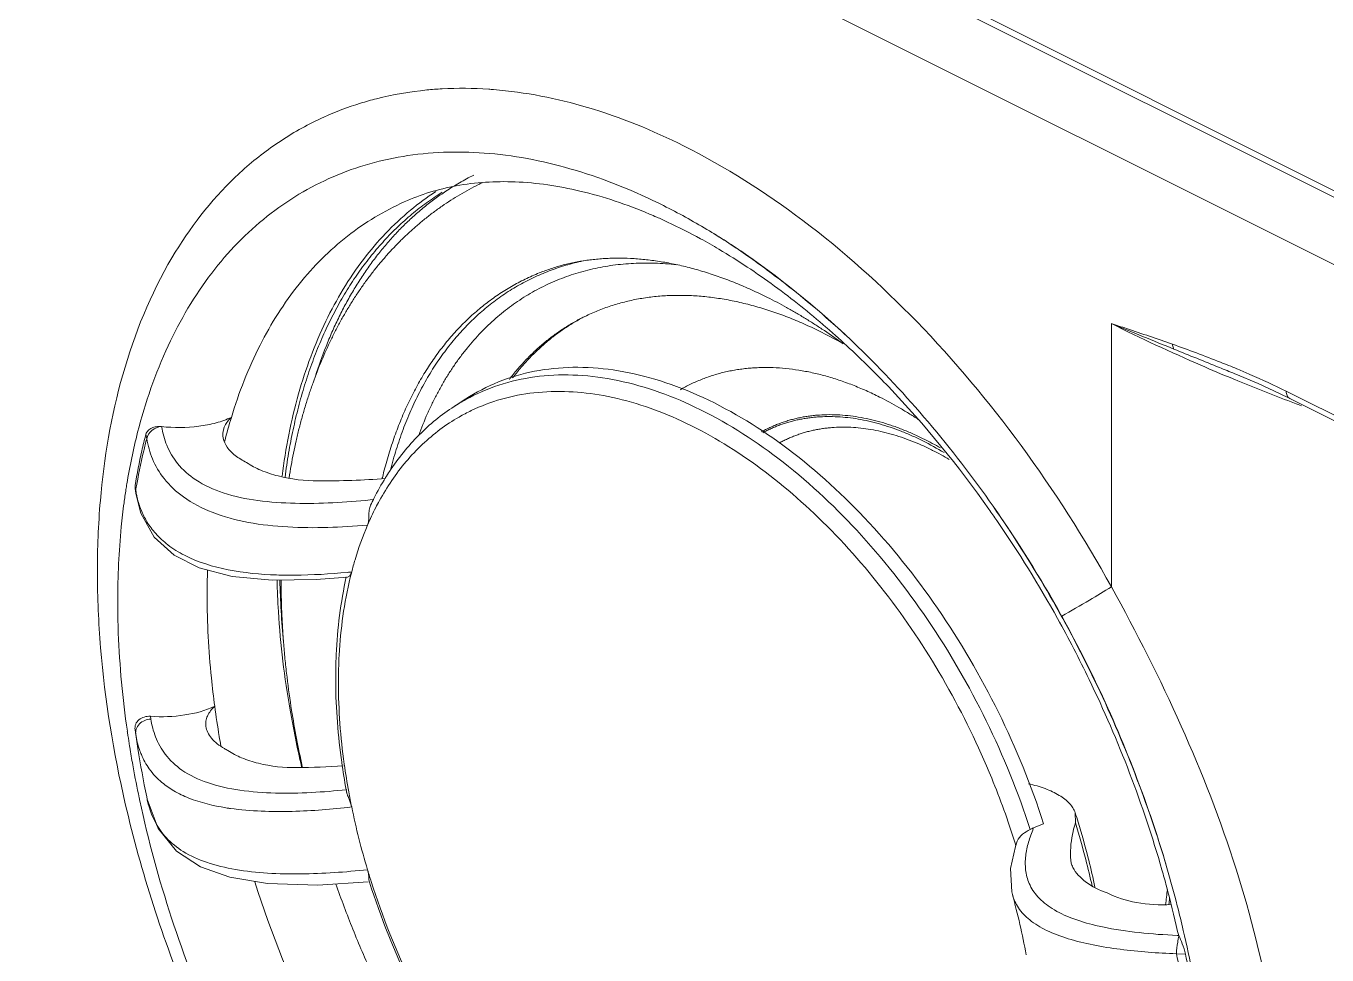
# Model space of a CAD drawing. Header units: millimetres. Extents: x 0 to 2524, y 0 to 1785.
# Drawn here: x 1911.9 to 1966.5, y 824 to 863 of the extents above; entities that cross this region are included whole.
import ezdxf

# ---------------------------------------------------------------- set-up
doc = ezdxf.new("R2010")
doc.units = ezdxf.units.MM
doc.header["$LTSCALE"] = 0.1
doc.layers.get('0').update_dxf_attribs({"lineweight": 13})

msp = doc.modelspace()

# ---------------------------------------------------------------- linework, layer by layer
for p, q in [((1805.72, 936.63), (2176.809, 751.085)), ((2079.228, 799.593), (1902.735, 887.839)), ((2076.4, 798.178), (1899.906, 886.425)), ((1933.521, 852.667), (1933.521, 852.666)), ((1957.455, 850.511), (1957.455, 839.467)), ((1962.765, 848.595), (1962.716, 848.616)), ((1962.589, 848.18), (1962.538, 848.201)), ((1962.631, 848.163), (1962.589, 848.18)), ((1962.683, 848.385), (1962.634, 848.405)), ((1962.685, 848.384), (1962.683, 848.385)), ((1964.506, 847.58), (1964.94, 847.368)), ((2011.511, 824.313), (1964.795, 847.671)), ((1930.353, 847.347), (1929.866, 847.032)), ((1964.94, 847.368), (2011.657, 824.01)), ((1916.966, 845.682), (1916.932, 845.872)), ((1916.113, 843.662), (1916.104, 843.608)), ((1916.478, 843.586), (1916.477, 843.713)), ((1916.477, 843.713), (1916.496, 843.587)), ((1916.104, 843.608), (1916.096, 843.555)), ((1916.478, 843.585), (1916.508, 843.391)), ((1916.496, 843.587), (1916.506, 843.525)), ((1916.515, 843.579), (1916.506, 843.525)), ((1916.508, 843.391), (1916.506, 843.525)), ((1916.509, 843.381), (1916.508, 843.391)), ((1926.344, 843.113), (1926.495, 843.126)), ((1917.121, 834.034), (1917.139, 833.92)), ((1916.573, 832.818), (1916.476, 833.462)), ((1916.506, 833.274), (1916.477, 833.462)), ((1916.506, 833.274), (1916.595, 832.684)), ((1916.573, 832.818), (1916.595, 832.684)), ((1916.595, 832.684), (1916.595, 832.679)), ((1923.467, 831.935), (1923.476, 831.894)), ((1923.504, 831.889), (1923.494, 831.933)), ((1916.966, 830.656), (1916.983, 830.563)), ((1916.983, 830.563), (1916.991, 830.526)), ((1916.667, 830.528), (1916.676, 830.49)), ((1954.611, 829.53), (1954.151, 829.341)), ((1955.938, 829.985), (1955.943, 829.562)), ((1954.179, 829.327), (1954.151, 829.341)), ((1953.504, 828.795), (1953.426, 828.572)), ((1955.733, 828.126), (1955.769, 827.88)), ((1926.315, 827.076), (1926.299, 827.126)), ((1926.386, 827.11), (1926.37, 827.16)), ((1953.301, 826.556), (1953.299, 826.564)), ((1960.221, 824.841), (1960.291, 824.838)), ((1960.291, 824.838), (1960.236, 825.014)), ((1953.881, 824.035), (1953.884, 824.023)), ((1960.567, 824.054), (1960.185, 824.072))]:
    msp.add_line(p, q)
for points in [[(1962.683, 848.385), (1963.614, 847.99), (1964.506, 847.58)], [(1916.507, 843.382), (1916.722, 842.551), (1917.285, 841.556), (1918.119, 840.79), (1919.167, 840.259), (1920.547, 839.9), (1922.229, 839.741)], [(1922.229, 839.741), (1924.076, 839.769), (1925.396, 839.875)], [(1916.984, 830.564), (1917.442, 829.327), (1918.221, 828.383), (1919.227, 827.723), (1920.456, 827.282), (1922.029, 827.017), (1924.148, 826.95), (1926.267, 827.085)], [(1953.426, 828.572), (1953.219, 827.655), (1953.274, 826.669), (1953.302, 826.556)]]:
    msp.add_lwpolyline(points)
for centre, radius, start, end in [((1930.163, 843.336), 17.046, 85.4074, 86.1047), ((1929.841, 847.129), 13.216, 107.1983, 114.3193), ((1929.773, 847.293), 13.039, 114.3421, 116.091), ((1935.811, 846.495), 11.01, 115.641, 116.5648), ((1935.405, 846.387), 11.54, 123.1351, 129.6788), ((1926.034, 830.277), 28.169, 59.1423, 63.3797), ((1929.805, 835.457), 21.318, 66.2976, 67.184), ((1923.571, 825.122), 33.42, 49.0524, 53.7779), ((1939.196, 843.331), 8.406, 117.0937, 117.6871), ((1921.931, 823.163), 35.974, 48.796, 49.1243), ((1921.244, 822.384), 37.013, 46.7905, 48.7913), ((2082.673, 1153.631), 327.965, 247.5545, 248.05011), ((1936.838, 833.213), 18.93, 60.4755, 63.406), ((1948.948, 815.492), 35.872, 66.4651, 67.3443), ((1997.412, 932.634), 91.352, 247.62085, 249.12459), ((1949.109, 815.918), 35.416, 63.7107, 66.4289), ((1934.275, 840.214), 8.119, 118.8483, 122.8923), ((1998.734, 936.083), 95.045, 249.1205, 249.49036), ((1941.155, 840.367), 21.551, 163.2551, 166.0219), ((1934.006, 839.735), 7.902, 115.6224, 119.8124), ((1940.691, 839.795), 24.88, 165.6801, 170.7643), ((1939.979, 839.9), 23.808, 165.4734, 167.2179), ((1943.884, 834.297), 12.631, 58.7733, 63.387), ((1944.039, 834.569), 12.407, 59.7952, 63.4203), ((1941.655, 839.535), 25.523, 167.2515, 170.5782), ((1944.624, 834.548), 11.905, 59.5728, 63.402), ((1936.229, 838.31), 10.875, 146.5229, 148.1527), ((1942.635, 839.441), 26.856, 170.6853, 170.9572), ((1924.24, 881.199), 37.289, 269.8838, 274.2318), ((1936.868, 837.925), 11.621, 148.205, 153.1388), ((1944.864, 839.713), 18.52, 166.4239, 166.5927), ((1943.342, 839.332), 27.572, 171.1896, 172.3739), ((1920.7, 844.166), 4.243, 188.6899, 190.542), ((1937.416, 837.644), 12.237, 153.1239, 154.6217), ((1937.204, 837.349), 11.937, 152.8934, 156.7815), ((1912.812, 814.796), 48.379, 34.5688, 35.2586), ((1909.85, 813.007), 52.045, 29.002, 34.9875), ((1911.536, 813.932), 49.92, 29.0045, 34.5545), ((1950.773, 839.12), 31.273, 178.0763, 180.0039), ((1922.775, 868.084), 28.132, 275.3217, 275.6968), ((1940.572, 836.197), 15.501, 166.1429, 166.345), ((1940.393, 836.242), 15.317, 165.4439, 166.1439), ((1957.039, 840.497), 34.492, 181.2438, 185.5813), ((1959.196, 839.726), 39.727, 187.6251, 189.4658), ((1963.896, 841.432), 41.53, 189.8956, 193.2198), ((1961.976, 840.461), 39.415, 189.0204, 192.4959), ((1957.814, 839.417), 42.093, 188.2053, 188.4596), ((1958.239, 839.481), 42.523, 188.4602, 189.0698), ((1958.627, 839.542), 42.915, 189.0692, 189.2546), ((1959.64, 839.8), 40.178, 189.466, 190.04), ((1959.183, 839.634), 43.479, 189.2563, 190.2345), ((1960.779, 839.685), 44.736, 189.0096, 191.6434), ((1921.702, 835.251), 2.964, 240.1544, 243.4389), ((1960.28, 839.833), 44.594, 190.2352, 191.9219), ((1922.858, 867.478), 35.597, 270.6743, 273.7928), ((1921.575, 818.794), 33.348, 17.3721, 22.2884), ((1961.186, 840.018), 45.519, 191.9148, 192.0337), ((1961.66, 839.857), 45.633, 191.6326, 191.8), ((1953.948, 836.19), 29.086, 190.3733, 190.5955), ((1953.913, 836.075), 28.942, 190.3768, 191.6508), ((1921.931, 840.535), 10.467, 260.9582, 261.6588), ((1921.988, 840.925), 10.861, 261.6567, 262.0092), ((1955.851, 836.504), 30.926, 191.7042, 196.7328), ((1923.903, 819.785), 33.62, 16.9625, 17.6607), ((1923.895, 819.604), 33.56, 14.5376, 17.261), ((1924.521, 819.971), 32.975, 14.2396, 16.9662), ((1922.831, 819.208), 32.026, 17.0581, 17.3364), ((1925.123, 819.92), 32.292, 12.5142, 14.5416), ((1925.306, 820.178), 32.162, 14.073, 14.2261), ((1925.75, 820.288), 31.705, 11.9797, 14.0758), ((1956.869, 836.801), 31.987, 196.717, 197.5432), ((1914.875, 814.834), 46.488, 15.0571, 15.9328), ((1913.57, 814.176), 48.149, 14.317, 16.2868), ((1947.431, 827.96), 12.431, 351.5481, 354.4954), ((1915.968, 815.126), 45.357, 12.5916, 15.0599), ((1921.453, 817.899), 33.004, 10.7148, 15.2208), ((1946.402, 827.551), 13.541, 354.0161, 355.1147), ((1914.751, 814.478), 46.93, 13.0258, 14.3169), ((1959.432, 836.33), 11.377, 256.5866, 258.0764), ((1917.736, 815.123), 43.876, 8.078, 13.0831), ((1918.506, 815.39), 42.574, 8.189, 11.7662), ((1918.048, 815.291), 43.413, 8.1422, 11.6453)]:
    msp.add_arc(centre, radius, start, end)
for points, knots in [([(1925.933, 859.754), (1926.157, 859.824), (1927.071, 860.08), (1928.011, 860.241), (1928.722, 860.31)], [0, 0, 0, 0, 0.247182, 1, 1, 1, 1]), ([(1928.722, 860.31), (1928.934, 860.331), (1929.799, 860.396), (1930.669, 860.387), (1931.321, 860.343)], [0, 0, 0, 0, 0.245934, 1, 1, 1, 1]), ([(1931.528, 860.327), (1932.858, 860.22), (1935.613, 859.672), (1938.205, 858.615), (1939.503, 857.967)], [0, 0, 0, 0, 0.479138, 1, 1, 1, 1]), ([(1918.025, 853.274), (1918.757, 854.511), (1920.076, 856.222), (1922.248, 858.006), (1923.429, 858.705), (1924.038, 859.003)], [0, 0, 0, 0, 0.512651, 0.758031, 1, 1, 1, 1]), ([(1939.503, 857.967), (1941.259, 857.087), (1944.739, 854.873), (1949.489, 850.606), (1953.833, 845.42), (1956.318, 841.519), (1957.455, 839.467)], [0, 0, 0, 0, 0.225517, 0.470518, 0.730659, 1, 1, 1, 1]), ([(1938.656, 855.461), (1937.466, 856.056), (1935.086, 857.028), (1931.442, 857.772), (1927.96, 857.705), (1924.745, 856.811), (1921.907, 855.105), (1919.542, 852.652), (1917.711, 849.543), (1916.902, 847.193), (1916.583, 845.949)], [0, 0, 0, 0, 0.141003, 0.270882, 0.391577, 0.506588, 0.620538, 0.738293, 0.86391, 1, 1, 1, 1]), ([(1922.939, 844.035), (1922.994, 844.383), (1923.087, 844.902), (1923.235, 845.586), (1923.355, 846.09), (1923.486, 846.586), (1923.628, 847.075), (1923.781, 847.556), (1923.997, 848.185), (1924.294, 848.95), (1924.628, 849.693), (1924.917, 850.268), (1925.143, 850.689), (1925.379, 851.1), (1925.626, 851.501), (1925.883, 851.891), (1926.15, 852.271), (1926.428, 852.641), (1926.715, 853), (1927.012, 853.347), (1927.32, 853.682), (1927.636, 854.006), (1927.963, 854.318), (1928.298, 854.617), (1928.643, 854.904), (1928.996, 855.178), (1929.358, 855.439), (1929.728, 855.686), (1930.107, 855.919), (1930.493, 856.139), (1930.755, 856.276), (1930.887, 856.342)], [0, 0, 0, 0, 0.069514, 0.103822, 0.137834, 0.171552, 0.204981, 0.238126, 0.270991, 0.335904, 0.399783, 0.431359, 0.462702, 0.493822, 0.524729, 0.555435, 0.585949, 0.616285, 0.646453, 0.676466, 0.706336, 0.736076, 0.765698, 0.795216, 0.824641, 0.853988, 0.88327, 0.912498, 0.941687, 0.97085, 1, 1, 1, 1]), ([(1927.777, 855.618), (1928.472, 855.928), (1930.007, 856.393), (1932.523, 856.542), (1935.275, 856.13), (1937.125, 855.505), (1938.071, 855.107)], [0, 0, 0, 0, 0.215891, 0.449333, 0.708967, 1, 1, 1, 1]), ([(1929.521, 856.063), (1929.615, 856.125), (1929.805, 856.247), (1930.095, 856.42), (1930.389, 856.585), (1930.589, 856.688), (1930.689, 856.738)], [0, 0, 0, 0, 0.250495, 0.500566, 0.750354, 1, 1, 1, 1]), ([(1929.363, 856.018), (1929.253, 855.949), (1929.034, 855.807), (1928.713, 855.583), (1928.399, 855.347), (1928.092, 855.099), (1927.792, 854.84), (1927.5, 854.569), (1927.214, 854.288), (1926.936, 853.995), (1926.666, 853.691), (1926.403, 853.377), (1926.148, 853.052), (1925.901, 852.716), (1925.662, 852.37), (1925.353, 851.893), (1924.987, 851.271), (1924.584, 850.489), (1924.216, 849.67), (1923.883, 848.815), (1923.586, 847.926), (1923.325, 847.004), (1923.101, 846.052), (1922.914, 845.07), (1922.816, 844.403), (1922.773, 844.066)], [0, 0, 0, 0, 0.027667, 0.055411, 0.083253, 0.111212, 0.139307, 0.167557, 0.19598, 0.224593, 0.253414, 0.282459, 0.311742, 0.341278, 0.371082, 0.401165, 0.462211, 0.52451, 0.588132, 0.653135, 0.719565, 0.787452, 0.856817, 0.927667, 1, 1, 1, 1]), ([(1924.044, 848.299), (1924.179, 848.721), (1924.4, 849.343), (1924.736, 850.148), (1925.005, 850.729), (1925.291, 851.291), (1925.594, 851.832), (1925.915, 852.354), (1926.252, 852.855), (1926.606, 853.335), (1926.977, 853.793), (1927.363, 854.229), (1927.764, 854.643), (1928.181, 855.034), (1928.612, 855.402), (1929.058, 855.746), (1929.365, 855.96), (1929.521, 856.063)], [0, 0, 0, 0, 0.137188, 0.204216, 0.270227, 0.335254, 0.399334, 0.462509, 0.524829, 0.586346, 0.64712, 0.707212, 0.766692, 0.825633, 0.88411, 0.942205, 1, 1, 1, 1]), ([(1920.518, 846.576), (1920.832, 847.618), (1921.599, 849.586), (1923.241, 852.187), (1925.301, 854.255), (1926.93, 855.24), (1927.777, 855.618)], [0, 0, 0, 0, 0.273293, 0.527379, 0.767181, 1, 1, 1, 1]), ([(1928.037, 855.269), (1927.304, 854.662), (1925.943, 853.221), (1924.365, 850.588), (1923.229, 847.503), (1922.795, 845.275), (1922.648, 844.11)], [0, 0, 0, 0, 0.225338, 0.464601, 0.722115, 1, 1, 1, 1]), ([(1938.374, 854.977), (1938.527, 854.91), (1939.148, 854.628), (1939.756, 854.319), (1940.208, 854.072)], [0, 0, 0, 0, 0.244492, 1, 1, 1, 1]), ([(1940.208, 854.072), (1940.469, 853.928), (1941.539, 853.318), (1942.566, 852.634), (1943.319, 852.083)], [0, 0, 0, 0, 0.241982, 1, 1, 1, 1]), ([(1946.816, 849.539), (1945.83, 850.493), (1944.283, 851.823), (1942.127, 853.413), (1941.033, 854.128), (1940.481, 854.458)], [0, 0, 0, 0, 0.512464, 0.759851, 1, 1, 1, 1]), ([(1940.482, 854.459), (1941.032, 854.13), (1943.285, 852.681), (1945.353, 850.955), (1946.817, 849.539)], [0, 0, 0, 0, 0.239408, 1, 1, 1, 1]), ([(1916.067, 830.365), (1915.569, 832.518), (1915.043, 835.75), (1914.854, 840.021), (1915.069, 845.606), (1916.222, 850.226), (1918.025, 853.274)], [0, 0, 0, 0, 0.282959, 0.417456, 0.546465, 1, 1, 1, 1]), ([(1935.278, 853.138), (1935.157, 853.112), (1934.915, 853.056), (1934.556, 852.958), (1934.203, 852.846), (1933.856, 852.722), (1933.515, 852.584), (1933.18, 852.433), (1932.851, 852.269), (1932.529, 852.093), (1932.213, 851.903), (1931.905, 851.701), (1931.604, 851.486), (1931.31, 851.259), (1931.023, 851.019), (1930.744, 850.768), (1930.473, 850.504), (1930.21, 850.228), (1929.955, 849.941), (1929.708, 849.642), (1929.47, 849.332), (1929.24, 849.011), (1929.019, 848.678), (1928.734, 848.218), (1928.4, 847.616), (1928.039, 846.856), (1927.716, 846.058), (1927.43, 845.223), (1927.268, 844.65), (1927.193, 844.358)], [0, 0, 0, 0, 0.029625, 0.059097, 0.088443, 0.117691, 0.146867, 0.176001, 0.205119, 0.23425, 0.263423, 0.292665, 0.322004, 0.351467, 0.381081, 0.410871, 0.440862, 0.471078, 0.501542, 0.532276, 0.5633, 0.594634, 0.626295, 0.658301, 0.723397, 0.79004, 0.858314, 0.928286, 1, 1, 1, 1]), ([(1928.382, 845.826), (1928.495, 846.132), (1928.677, 846.583), (1928.949, 847.167), (1929.164, 847.588), (1929.39, 847.996), (1929.629, 848.39), (1929.879, 848.769), (1930.141, 849.135), (1930.413, 849.485), (1930.697, 849.82), (1930.992, 850.14), (1931.297, 850.445), (1931.613, 850.733), (1931.939, 851.006), (1932.274, 851.262), (1932.62, 851.502), (1932.974, 851.725), (1933.338, 851.932), (1933.71, 852.121), (1934.091, 852.293), (1934.48, 852.448), (1934.877, 852.585), (1935.281, 852.705), (1935.692, 852.807), (1936.111, 852.892), (1936.536, 852.959), (1936.967, 853.008), (1937.404, 853.039), (1937.846, 853.052), (1938.294, 853.047), (1938.746, 853.025), (1939.049, 852.998), (1939.201, 852.982)], [0, 0, 0, 0, 0.069487, 0.103509, 0.137064, 0.170169, 0.202842, 0.235104, 0.266978, 0.298489, 0.329662, 0.360528, 0.391117, 0.421461, 0.451594, 0.481551, 0.511369, 0.541085, 0.570737, 0.600365, 0.630006, 0.6597, 0.689484, 0.719396, 0.749474, 0.779753, 0.810266, 0.841048, 0.872129, 0.903538, 0.935303, 0.967449, 1, 1, 1, 1]), ([(1933.521, 852.666), (1933.601, 852.698), (1933.763, 852.759), (1934.01, 852.842), (1934.26, 852.918), (1934.515, 852.987), (1934.773, 853.047), (1935.035, 853.101), (1935.301, 853.146), (1935.571, 853.184), (1935.845, 853.214), (1936.123, 853.236), (1936.405, 853.25), (1936.788, 853.258), (1937.276, 853.248), (1937.77, 853.21), (1938.171, 853.164), (1938.478, 853.12), (1938.787, 853.068), (1939.207, 852.986), (1939.738, 852.863), (1940.382, 852.681), (1941.035, 852.464), (1941.695, 852.213), (1942.361, 851.927), (1942.803, 851.717), (1943.025, 851.606)], [0, 0, 0, 0, 0.026313, 0.05274, 0.079308, 0.106046, 0.132982, 0.160141, 0.187549, 0.215229, 0.243204, 0.271495, 0.300123, 0.329105, 0.388193, 0.448886, 0.479868, 0.511287, 0.54315, 0.575467, 0.641479, 0.70937, 0.779164, 0.85087, 0.924487, 1, 1, 1, 1]), ([(1933.521, 852.666), (1933.419, 852.627), (1933.218, 852.544), (1932.922, 852.409), (1932.63, 852.264), (1932.343, 852.109), (1932.062, 851.943), (1931.786, 851.768), (1931.515, 851.583), (1931.251, 851.388), (1930.992, 851.183), (1930.738, 850.969), (1930.491, 850.745), (1930.25, 850.512), (1930.015, 850.269), (1929.787, 850.017), (1929.565, 849.756), (1929.349, 849.486), (1929.14, 849.208), (1928.938, 848.92), (1928.743, 848.624), (1928.49, 848.216), (1928.192, 847.684), (1927.921, 847.132), (1927.719, 846.675), (1927.574, 846.322), (1927.436, 845.963), (1927.261, 845.471), (1927.062, 844.838), (1926.925, 844.322), (1926.862, 844.06)], [0, 0, 0, 0, 0.028815, 0.057595, 0.086363, 0.115141, 0.14395, 0.172812, 0.201748, 0.23078, 0.259928, 0.289213, 0.318654, 0.34827, 0.378081, 0.408103, 0.438355, 0.468851, 0.499609, 0.530641, 0.561962, 0.593585, 0.657777, 0.723306, 0.756598, 0.790249, 0.824266, 0.858655, 0.928561, 1, 1, 1, 1]), ([(1945.312, 850.14), (1945.088, 850.252), (1944.641, 850.464), (1943.964, 850.749), (1943.29, 850.998), (1942.619, 851.21), (1941.953, 851.384), (1941.293, 851.521), (1940.641, 851.619), (1940.101, 851.67), (1939.675, 851.69), (1939.359, 851.696), (1939.046, 851.693), (1938.736, 851.68), (1938.429, 851.657), (1938.125, 851.624), (1937.824, 851.582), (1937.527, 851.531), (1937.234, 851.47), (1936.944, 851.399), (1936.657, 851.319), (1936.375, 851.229), (1936.097, 851.13), (1935.823, 851.022), (1935.554, 850.905), (1935.377, 850.82), (1935.29, 850.776)], [0, 0, 0, 0, 0.07202, 0.142514, 0.211495, 0.278987, 0.345026, 0.409663, 0.472963, 0.535003, 0.565583, 0.595884, 0.62592, 0.655706, 0.685258, 0.714591, 0.743723, 0.772672, 0.801456, 0.830094, 0.858607, 0.887013, 0.915335, 0.943592, 0.971807, 1, 1, 1, 1]), ([(1943.025, 851.606), (1943.158, 851.54), (1943.423, 851.403), (1943.82, 851.188), (1944.217, 850.961), (1944.615, 850.723), (1945.013, 850.474), (1945.546, 850.125), (1945.941, 849.849), (1946.202, 849.659)], [0, 0, 0, 0, 0.119262, 0.24021, 0.362822, 0.487077, 0.612951, 0.740418, 1, 1, 1, 1]), ([(1935.29, 850.776), (1935.215, 850.739), (1935.067, 850.662), (1934.849, 850.541), (1934.634, 850.412), (1934.422, 850.278), (1934.214, 850.136), (1934.01, 849.989), (1933.81, 849.834), (1933.613, 849.674), (1933.42, 849.507), (1933.232, 849.334), (1933.047, 849.155), (1932.805, 848.908), (1932.513, 848.582), (1932.293, 848.309), (1932.186, 848.169)], [0, 0, 0, 0, 0.061119, 0.122271, 0.18349, 0.244811, 0.306265, 0.367887, 0.429707, 0.491758, 0.55407, 0.616675, 0.679601, 0.742877, 0.870579, 1, 1, 1, 1]), ([(1932.325, 848.232), (1932.428, 848.367), (1932.639, 848.63), (1932.974, 849.006), (1933.324, 849.36), (1933.689, 849.691), (1934.005, 849.948), (1934.265, 850.141), (1934.464, 850.28), (1934.665, 850.413), (1934.87, 850.54), (1935.078, 850.661), (1935.219, 850.738), (1935.29, 850.775)], [0, 0, 0, 0, 0.129366, 0.257067, 0.383294, 0.508255, 0.632168, 0.693809, 0.755276, 0.816598, 0.877805, 0.938929, 1, 1, 1, 1]), ([(1962.538, 848.201), (1962.096, 848.384), (1960.382, 849.109), (1958.692, 849.892), (1957.455, 850.511)], [0, 0, 0, 0, 0.256833, 1, 1, 1, 1]), ([(1957.455, 850.511), (1957.668, 850.441), (1958.525, 850.16), (1959.38, 849.87), (1960.018, 849.644)], [0, 0, 0, 0, 0.249001, 1, 1, 1, 1]), ([(1946.586, 849.361), (1947.102, 848.876), (1949.179, 846.815), (1951.036, 844.535), (1952.316, 842.724)], [0, 0, 0, 0, 0.241798, 1, 1, 1, 1]), ([(1946.817, 849.539), (1947.851, 848.539), (1949.849, 846.392), (1951.636, 844.069), (1952.49, 842.85)], [0, 0, 0, 0, 0.491647, 1, 1, 1, 1]), ([(1962.716, 848.616), (1962.491, 848.709), (1961.599, 849.07), (1960.697, 849.406), (1960.018, 849.644)], [0, 0, 0, 0, 0.252525, 1, 1, 1, 1]), ([(1960.081, 849.439), (1960.072, 849.454), (1960.04, 849.518), (1960.023, 849.589), (1960.018, 849.644)], [0, 0, 0, 0, 0.232937, 1, 1, 1, 1]), ([(1962.634, 848.406), (1962.419, 848.494), (1961.569, 848.84), (1960.717, 849.182), (1960.081, 849.439)], [0, 0, 0, 0, 0.252531, 1, 1, 1, 1]), ([(1930.353, 847.347), (1930.789, 847.628), (1931.721, 848.112), (1933.248, 848.56), (1934.878, 848.724), (1936.586, 848.603), (1938.347, 848.204), (1940.803, 847.282), (1943.863, 845.435), (1947.25, 842.383), (1950.288, 838.591), (1952.819, 834.264), (1954.095, 831.132), (1954.611, 829.53)], [0, 0, 0, 0, 0.045955, 0.092358, 0.140203, 0.190326, 0.243341, 0.29962, 0.422184, 0.557251, 0.701658, 0.850923, 1, 1, 1, 1]), ([(1947.729, 847.428), (1947.54, 847.522), (1947.164, 847.7), (1946.685, 847.9), (1946.304, 848.043), (1945.928, 848.173), (1945.46, 848.316), (1944.899, 848.455), (1944.345, 848.56), (1943.797, 848.631), (1943.345, 848.662), (1942.988, 848.67), (1942.724, 848.667), (1942.463, 848.655), (1942.204, 848.635), (1941.948, 848.606), (1941.695, 848.569), (1941.446, 848.524), (1941.199, 848.469), (1940.956, 848.407), (1940.716, 848.336), (1940.48, 848.256), (1940.247, 848.168), (1940.019, 848.072), (1939.794, 847.968), (1939.573, 847.855), (1939.429, 847.775), (1939.357, 847.733)], [0, 0, 0, 0, 0.072358, 0.143093, 0.177859, 0.212228, 0.279781, 0.345802, 0.410352, 0.473508, 0.535363, 0.565842, 0.596038, 0.625969, 0.655652, 0.685106, 0.71435, 0.743403, 0.772288, 0.801025, 0.829638, 0.858149, 0.886581, 0.914958, 0.943304, 0.971643, 1, 1, 1, 1]), ([(1954.047, 829.285), (1953.544, 830.844), (1952.305, 833.895), (1949.857, 838.124), (1946.921, 841.85), (1943.641, 844.886), (1940.177, 847.077), (1937.179, 848.129), (1934.877, 848.396), (1933.265, 848.322), (1931.743, 847.978), (1930.801, 847.57), (1930.358, 847.326)], [0, 0, 0, 0, 0.148181, 0.296645, 0.440598, 0.57574, 0.698946, 0.808995, 0.859593, 0.907776, 0.954277, 1, 1, 1, 1]), ([(1930.589, 846.86), (1930.997, 847.055), (1931.857, 847.38), (1933.717, 847.74), (1936.267, 847.605), (1939.379, 846.574), (1942.487, 844.747), (1945.47, 842.205), (1948.209, 839.057), (1950.589, 835.438), (1951.874, 832.802), (1952.431, 831.442)], [0, 0, 0, 0, 0.046186, 0.09328, 0.192751, 0.302869, 0.425119, 0.558762, 0.701466, 0.849855, 1, 1, 1, 1]), ([(1964.941, 847.369), (1964.917, 847.38), (1964.872, 847.414), (1964.811, 847.515), (1964.795, 847.608), (1964.795, 847.671)], [0, 0, 0, 0, 0.222948, 0.463822, 1, 1, 1, 1]), ([(1927.158, 844.309), (1927.519, 844.855), (1928.33, 845.866), (1929.335, 846.688), (1929.866, 847.032)], [0, 0, 0, 0, 0.508606, 1, 1, 1, 1]), ([(1949.347, 846.491), (1949.214, 846.579), (1948.947, 846.749), (1948.412, 847.069), (1948.004, 847.29), (1947.729, 847.428)], [0, 0, 0, 0, 0.255632, 0.50755, 1, 1, 1, 1]), ([(1917.589, 846.189), (1918.106, 846.133), (1918.884, 846.137), (1919.863, 846.324), (1920.313, 846.481), (1920.518, 846.576)], [0, 0, 0, 0, 0.523079, 0.772806, 1, 1, 1, 1]), ([(1920.198, 846.096), (1920.211, 846.138), (1920.283, 846.319), (1920.409, 846.475), (1920.518, 846.576)], [0, 0, 0, 0, 0.230789, 1, 1, 1, 1]), ([(1927.248, 843.921), (1927.623, 844.472), (1928.467, 845.483), (1929.523, 846.273), (1930.078, 846.591)], [0, 0, 0, 0, 0.510389, 1, 1, 1, 1]), ([(1942.764, 845.967), (1942.823, 846), (1942.941, 846.063), (1943.122, 846.152), (1943.306, 846.234), (1943.494, 846.309), (1943.684, 846.377), (1943.877, 846.439), (1944.074, 846.494), (1944.272, 846.543), (1944.474, 846.584), (1944.678, 846.619), (1944.884, 846.647), (1945.164, 846.675), (1945.519, 846.693), (1945.952, 846.687), (1946.392, 846.654), (1946.838, 846.593), (1947.289, 846.505), (1947.745, 846.39), (1948.205, 846.249), (1948.667, 846.081), (1949.131, 845.886), (1949.438, 845.741), (1949.591, 845.665)], [0, 0, 0, 0, 0.028305, 0.056604, 0.08492, 0.113278, 0.1417, 0.170209, 0.198827, 0.227577, 0.256479, 0.285555, 0.314824, 0.344306, 0.403974, 0.464704, 0.526617, 0.589819, 0.654399, 0.720431, 0.787972, 0.857065, 0.927736, 1, 1, 1, 1]), ([(1949.542, 845.589), (1949.391, 845.665), (1949.09, 845.807), (1948.634, 845.999), (1948.18, 846.165), (1947.728, 846.305), (1947.28, 846.42), (1946.836, 846.508), (1946.397, 846.57), (1945.965, 846.605), (1945.539, 846.614), (1945.189, 846.6), (1944.913, 846.574), (1944.71, 846.549), (1944.509, 846.517), (1944.31, 846.478), (1944.114, 846.433), (1943.92, 846.381), (1943.729, 846.323), (1943.541, 846.258), (1943.356, 846.187), (1943.173, 846.109), (1942.994, 846.025), (1942.877, 845.964), (1942.819, 845.933)], [0, 0, 0, 0, 0.07218, 0.142792, 0.211848, 0.279374, 0.345411, 0.410014, 0.473253, 0.535212, 0.595994, 0.655715, 0.685221, 0.714513, 0.743608, 0.772527, 0.801287, 0.829911, 0.85842, 0.886835, 0.915178, 0.943471, 0.971738, 1, 1, 1, 1]), ([(1917.589, 846.189), (1917.515, 846.197), (1917.372, 846.193), (1917.175, 846.137), (1917.014, 846.035), (1916.948, 845.928), (1916.932, 845.872)], [0, 0, 0, 0, 0.284292, 0.54189, 0.776142, 1, 1, 1, 1]), ([(1916.966, 845.682), (1916.994, 845.815), (1917.163, 846.071), (1917.444, 846.178), (1917.589, 846.189)], [0, 0, 0, 0, 0.484925, 1, 1, 1, 1]), ([(1917.589, 846.189), (1917.636, 845.922), (1917.783, 845.37), (1918.252, 844.574), (1919.062, 843.857), (1920.231, 843.34), (1921.652, 843.05), (1923.197, 842.948), (1924.774, 842.977), (1925.823, 843.065), (1926.344, 843.113)], [0, 0, 0, 0, 0.079805, 0.166195, 0.267339, 0.39201, 0.537213, 0.691094, 0.846166, 1, 1, 1, 1]), ([(1921.158, 844.681), (1920.988, 844.766), (1920.686, 844.948), (1920.334, 845.295), (1920.145, 845.693), (1920.16, 845.972), (1920.198, 846.096)], [0, 0, 0, 0, 0.307446, 0.568447, 0.790966, 1, 1, 1, 1]), ([(1943.517, 845.503), (1943.572, 845.533), (1943.684, 845.592), (1943.855, 845.674), (1944.029, 845.749), (1944.207, 845.819), (1944.386, 845.882), (1944.569, 845.939), (1944.754, 845.99), (1944.942, 846.034), (1945.132, 846.072), (1945.325, 846.104), (1945.52, 846.129), (1945.783, 846.154), (1946.118, 846.17), (1946.526, 846.162), (1946.941, 846.13), (1947.361, 846.071), (1947.787, 845.987), (1948.216, 845.878), (1948.649, 845.744), (1949.084, 845.585), (1949.521, 845.402), (1949.81, 845.265), (1949.954, 845.193)], [0, 0, 0, 0, 0.028281, 0.056561, 0.084865, 0.113214, 0.141632, 0.170141, 0.198762, 0.227517, 0.256428, 0.285515, 0.314796, 0.344292, 0.403989, 0.464748, 0.526687, 0.589909, 0.654502, 0.720537, 0.788071, 0.857143, 0.927782, 1, 1, 1, 1]), ([(1916.966, 845.682), (1916.921, 845.511), (1916.748, 844.815), (1916.605, 844.112), (1916.515, 843.579)], [0, 0, 0, 0, 0.245971, 1, 1, 1, 1]), ([(1926.234, 842.055), (1925.122, 841.96), (1923.444, 841.891), (1921.255, 842.124), (1919.762, 842.517), (1918.543, 843.142), (1917.687, 843.935), (1917.181, 844.798), (1917.016, 845.393), (1916.966, 845.682)], [0, 0, 0, 0, 0.306776, 0.459372, 0.603453, 0.728678, 0.831804, 0.919614, 1, 1, 1, 1]), ([(1921.158, 844.681), (1921.345, 844.554), (1921.776, 844.332), (1922.772, 844.007), (1923.599, 843.911), (1924.164, 843.91)], [0, 0, 0, 0, 0.215726, 0.459539, 1, 1, 1, 1]), ([(1926.579, 842.788), (1926.629, 842.887), (1926.835, 843.275), (1927.064, 843.65), (1927.248, 843.921)], [0, 0, 0, 0, 0.254032, 1, 1, 1, 1]), ([(1916.528, 843.389), (1916.539, 843.331), (1916.589, 843.093), (1916.662, 842.86), (1916.73, 842.69)], [0, 0, 0, 0, 0.244681, 1, 1, 1, 1]), ([(1916.014, 842.991), (1915.97, 842.658), (1915.811, 841.285), (1915.748, 839.903), (1915.748, 838.858)], [0, 0, 0, 0, 0.243809, 1, 1, 1, 1]), ([(1916.73, 842.69), (1916.799, 842.518), (1916.972, 842.168), (1917.348, 841.666), (1917.874, 841.183), (1918.86, 840.579), (1920.412, 840.109), (1921.736, 839.988), (1922.418, 839.965)], [0, 0, 0, 0, 0.083237, 0.175126, 0.280377, 0.403059, 0.692785, 1, 1, 1, 1]), ([(1926.36, 842.889), (1926.33, 842.825), (1926.295, 842.679), (1926.287, 842.458), (1926.284, 842.247), (1926.258, 842.112), (1926.234, 842.055)], [0, 0, 0, 0, 0.250308, 0.522529, 0.781828, 1, 1, 1, 1]), ([(1959.787, 827.679), (1959.395, 829.021), (1958.478, 831.682), (1956.804, 835.569), (1954.809, 839.311), (1953.296, 841.698), (1952.489, 842.85)], [0, 0, 0, 0, 0.248032, 0.499019, 0.75052, 1, 1, 1, 1]), ([(1925.568, 840.091), (1925.612, 840.263), (1925.798, 840.929), (1926.031, 841.583), (1926.234, 842.055)], [0, 0, 0, 0, 0.25653, 1, 1, 1, 1]), ([(1922.418, 839.965), (1922.671, 839.957), (1923.661, 839.946), (1924.65, 840.005), (1925.384, 840.074)], [0, 0, 0, 0, 0.255019, 1, 1, 1, 1]), ([(1924.897, 835.468), (1924.895, 835.853), (1924.922, 837.335), (1925.104, 838.816), (1925.343, 839.886)], [0, 0, 0, 0, 0.260061, 1, 1, 1, 1]), ([(1925.012, 835.439), (1925.012, 835.827), (1925.051, 837.31), (1925.25, 838.792), (1925.509, 839.857)], [0, 0, 0, 0, 0.261415, 1, 1, 1, 1]), ([(1925.568, 840.091), (1925.553, 840.036), (1925.514, 839.948), (1925.433, 839.879), (1925.396, 839.875)], [0, 0, 0, 0, 0.605172, 1, 1, 1, 1]), ([(1922.435, 839.765), (1922.445, 839.319), (1922.524, 837.487), (1922.746, 835.662), (1922.984, 834.295)], [0, 0, 0, 0, 0.243434, 1, 1, 1, 1]), ([(1923.048, 834.282), (1922.975, 834.744), (1922.878, 835.438), (1922.776, 836.362), (1922.714, 837.048), (1922.666, 837.731), (1922.62, 838.63), (1922.607, 839.302), (1922.608, 839.749)], [0, 0, 0, 0, 0.255899, 0.382452, 0.508027, 0.632596, 0.756133, 1, 1, 1, 1]), ([(1955.369, 838.241), (1955.762, 838.458), (1956.463, 838.857), (1957.154, 839.273), (1957.455, 839.467)], [0, 0, 0, 0, 0.556354, 1, 1, 1, 1]), ([(1957.455, 839.467), (1958.511, 837.56), (1960.468, 833.7), (1962.791, 827.743), (1964.295, 821.763), (1964.667, 817.751), (1964.667, 815.802)], [0, 0, 0, 0, 0.261799, 0.518924, 0.766035, 1, 1, 1, 1]), ([(1915.748, 838.858), (1915.748, 838.414), (1915.783, 836.593), (1915.955, 834.774), (1916.152, 833.41)], [0, 0, 0, 0, 0.243465, 1, 1, 1, 1]), ([(1919.82, 834.455), (1919.767, 834.85), (1919.585, 836.398), (1919.5, 837.958), (1919.5, 839.118)], [0, 0, 0, 0, 0.25586, 1, 1, 1, 1]), ([(1959.788, 827.68), (1959.523, 828.587), (1958.346, 832.222), (1956.762, 835.725), (1955.369, 838.241)], [0, 0, 0, 0, 0.247287, 1, 1, 1, 1]), ([(1955.195, 838.137), (1955.662, 837.297), (1957.416, 833.914), (1958.795, 830.335), (1959.577, 827.595)], [0, 0, 0, 0, 0.252233, 1, 1, 1, 1]), ([(1925.338, 830.953), (1925.268, 831.336), (1925.026, 832.829), (1924.905, 834.344), (1924.897, 835.468)], [0, 0, 0, 0, 0.256945, 1, 1, 1, 1]), ([(1925.445, 830.862), (1925.374, 831.251), (1925.129, 832.765), (1925.012, 834.301), (1925.012, 835.439)], [0, 0, 0, 0, 0.257724, 1, 1, 1, 1]), ([(1917.121, 834.034), (1917.602, 834), (1918.525, 834.033), (1919.426, 834.271), (1919.82, 834.455)], [0, 0, 0, 0, 0.525557, 1, 1, 1, 1]), ([(1919.452, 833.611), (1919.442, 833.683), (1919.442, 833.833), (1919.533, 834.142), (1919.695, 834.34), (1919.82, 834.455)], [0, 0, 0, 0, 0.229196, 0.465345, 1, 1, 1, 1]), ([(1916.477, 833.462), (1916.467, 833.542), (1916.482, 833.708), (1916.633, 833.909), (1916.861, 834.021), (1917.034, 834.039), (1917.121, 834.034)], [0, 0, 0, 0, 0.245103, 0.482116, 0.731907, 1, 1, 1, 1]), ([(1916.506, 833.274), (1916.495, 833.347), (1916.511, 833.513), (1916.651, 833.732), (1916.877, 833.879), (1917.053, 833.917), (1917.139, 833.92)], [0, 0, 0, 0, 0.220973, 0.475575, 0.746142, 1, 1, 1, 1]), ([(1917.139, 833.92), (1917.178, 833.665), (1917.312, 833.142), (1917.734, 832.382), (1918.477, 831.691), (1919.566, 831.183), (1920.904, 830.897), (1922.369, 830.794), (1923.868, 830.823), (1924.866, 830.903), (1925.362, 830.954)], [0, 0, 0, 0, 0.080087, 0.166259, 0.266482, 0.389859, 0.534618, 0.689115, 0.845198, 1, 1, 1, 1]), ([(1920.227, 832.68), (1920.121, 832.741), (1919.928, 832.87), (1919.688, 833.097), (1919.522, 833.344), (1919.465, 833.523), (1919.452, 833.611)], [0, 0, 0, 0, 0.293696, 0.555724, 0.788248, 1, 1, 1, 1]), ([(1916.742, 832.426), (1916.712, 832.495), (1916.607, 832.77), (1916.539, 833.058), (1916.506, 833.274)], [0, 0, 0, 0, 0.256731, 1, 1, 1, 1]), ([(1917.606, 831.26), (1917.407, 831.427), (1917.068, 831.786), (1916.83, 832.216), (1916.742, 832.426)], [0, 0, 0, 0, 0.532806, 1, 1, 1, 1]), ([(1920.377, 832.6), (1920.556, 832.478), (1920.971, 832.264), (1921.933, 831.958), (1922.732, 831.877), (1923.277, 831.883)], [0, 0, 0, 0, 0.214914, 0.459119, 1, 1, 1, 1]), ([(1920.286, 830.198), (1919.757, 830.283), (1919.003, 830.464), (1918.121, 830.879), (1917.762, 831.13), (1917.606, 831.26)], [0, 0, 0, 0, 0.551075, 0.790654, 1, 1, 1, 1]), ([(1953.978, 831.202), (1954.217, 831.151), (1954.663, 831.027), (1955.252, 830.753), (1955.698, 830.419), (1955.892, 830.129), (1955.938, 829.985)], [0, 0, 0, 0, 0.306588, 0.578717, 0.809512, 1, 1, 1, 1]), ([(1925.359, 830.842), (1925.367, 830.796), (1925.401, 830.698), (1925.484, 830.5), (1925.545, 830.342), (1925.568, 830.231)], [0, 0, 0, 0, 0.219685, 0.473339, 1, 1, 1, 1]), ([(1934.078, 801.145), (1931.906, 802.833), (1927.786, 806.809), (1922.643, 813.857), (1918.582, 821.802), (1916.73, 827.492), (1916.067, 830.365)], [0, 0, 0, 0, 0.236336, 0.488508, 0.746646, 1, 1, 1, 1]), ([(1916.676, 830.49), (1917.386, 827.171), (1919.016, 822.26), (1922.09, 816.136), (1924.833, 811.792), (1927.927, 807.844), (1931.294, 804.39), (1934.85, 801.519), (1937.383, 799.984), (1938.656, 799.348)], [0, 0, 0, 0, 0.259431, 0.391897, 0.523268, 0.651478, 0.774637, 0.891187, 1, 1, 1, 1]), ([(1916.991, 830.526), (1917.008, 830.445), (1917.086, 830.119), (1917.211, 829.803), (1917.331, 829.58)], [0, 0, 0, 0, 0.245014, 1, 1, 1, 1]), ([(1925.568, 830.231), (1925.157, 830.185), (1924.326, 830.102), (1922.629, 830.013), (1921.335, 830.049), (1920.479, 830.17)], [0, 0, 0, 0, 0.243002, 0.491222, 1, 1, 1, 1]), ([(1917.331, 829.58), (1917.457, 829.348), (1917.792, 828.882), (1918.525, 828.298), (1919.521, 827.857), (1920.723, 827.576), (1922.054, 827.437), (1923.907, 827.401), (1925.306, 827.5), (1926.234, 827.6)], [0, 0, 0, 0, 0.082552, 0.177251, 0.28986, 0.420326, 0.562033, 0.70801, 1, 1, 1, 1]), ([(1955.943, 829.562), (1955.907, 829.445), (1955.784, 828.976), (1955.73, 828.488), (1955.733, 828.126)], [0, 0, 0, 0, 0.253984, 1, 1, 1, 1]), ([(1954.047, 829.285), (1953.939, 829.222), (1953.72, 829.108), (1953.546, 828.91), (1953.504, 828.795)], [0, 0, 0, 0, 0.506809, 1, 1, 1, 1]), ([(1954.179, 829.327), (1954.108, 829.138), (1953.969, 828.764), (1953.84, 828.184), (1953.832, 827.59), (1953.986, 826.989), (1954.364, 826.411), (1954.992, 825.917), (1955.825, 825.526), (1956.456, 825.344), (1956.793, 825.264)], [0, 0, 0, 0, 0.104798, 0.206923, 0.307464, 0.410575, 0.524595, 0.659754, 0.820011, 1, 1, 1, 1]), ([(1926.278, 827.383), (1926.276, 827.401), (1926.266, 827.474), (1926.25, 827.546), (1926.234, 827.6)], [0, 0, 0, 0, 0.235816, 1, 1, 1, 1]), ([(1926.299, 827.126), (1926.289, 827.159), (1926.288, 827.246), (1926.284, 827.332), (1926.278, 827.383)], [0, 0, 0, 0, 0.398785, 1, 1, 1, 1]), ([(1955.84, 827.698), (1955.958, 827.458), (1956.404, 827.008), (1956.955, 826.741), (1957.274, 826.623)], [0, 0, 0, 0, 0.439506, 1, 1, 1, 1]), ([(1954.699, 801.773), (1954.079, 801.428), (1952.76, 800.85), (1950.626, 800.36), (1948.365, 800.252), (1946.009, 800.522), (1943.59, 801.164), (1940.23, 802.54), (1936.064, 805.176), (1931.466, 809.44), (1927.35, 814.678), (1923.926, 820.62), (1922.197, 824.905), (1921.497, 827.095)], [0, 0, 0, 0, 0.045705, 0.092173, 0.140316, 0.190875, 0.244371, 0.301102, 0.424298, 0.559464, 0.70344, 0.851902, 1, 1, 1, 1]), ([(1932.825, 812.978), (1932.614, 813.231), (1932.197, 813.742), (1931.588, 814.526), (1930.993, 815.329), (1930.414, 816.15), (1929.851, 816.987), (1929.305, 817.84), (1928.777, 818.707), (1928.266, 819.588), (1927.774, 820.482), (1927.302, 821.387), (1926.849, 822.302), (1926.417, 823.227), (1926.006, 824.159), (1925.616, 825.099), (1925.248, 826.045), (1925.017, 826.679), (1924.906, 826.998)], [0, 0, 0, 0, 0.060957, 0.122319, 0.184047, 0.246099, 0.308434, 0.371008, 0.433777, 0.496696, 0.559721, 0.622806, 0.685904, 0.74897, 0.811958, 0.874822, 0.937517, 1, 1, 1, 1]), ([(1949.084, 808.596), (1948.61, 808.421), (1947.616, 808.152), (1945.499, 807.951), (1942.665, 808.368), (1939.298, 809.801), (1936.014, 812.074), (1932.944, 815.079), (1930.213, 818.679), (1927.941, 822.712), (1926.787, 825.602), (1926.315, 827.076)], [0, 0, 0, 0, 0.04721, 0.095588, 0.197924, 0.310668, 0.434721, 0.568865, 0.710343, 0.85542, 1, 1, 1, 1]), ([(1948.87, 809.034), (1948.427, 808.843), (1947.493, 808.537), (1945.471, 808.254), (1942.713, 808.572), (1939.394, 809.912), (1936.122, 812.122), (1933.043, 815.094), (1930.296, 818.687), (1928.012, 822.729), (1926.856, 825.63), (1926.386, 827.11)], [0, 0, 0, 0, 0.045561, 0.092306, 0.192006, 0.303429, 0.4275, 0.562737, 0.706034, 0.853282, 1, 1, 1, 1]), ([(1960.185, 824.072), (1959.397, 824.103), (1958.227, 824.185), (1956.713, 824.425), (1955.673, 824.674), (1954.766, 825.009), (1954.041, 825.436), (1953.54, 825.958), (1953.355, 826.361), (1953.301, 826.557)], [0, 0, 0, 0, 0.307252, 0.4557, 0.596153, 0.722792, 0.830898, 0.921084, 1, 1, 1, 1]), ([(1959.958, 826.133), (1959.474, 826.108), (1958.551, 826.165), (1957.66, 826.43), (1957.274, 826.623)], [0, 0, 0, 0, 0.529127, 1, 1, 1, 1]), ([(1957.081, 825.199), (1957.59, 825.091), (1958.636, 824.938), (1959.688, 824.866), (1960.221, 824.841)], [0, 0, 0, 0, 0.493521, 1, 1, 1, 1]), ([(1960.262, 824.703), (1960.253, 824.656), (1960.219, 824.447), (1960.197, 824.236), (1960.185, 824.072)], [0, 0, 0, 0, 0.223567, 1, 1, 1, 1]), ([(1960.291, 824.838), (1960.289, 824.829), (1960.277, 824.784), (1960.268, 824.739), (1960.262, 824.703)], [0, 0, 0, 0, 0.213607, 1, 1, 1, 1]), ([(1960.567, 824.054), (1960.535, 824.205), (1960.446, 824.469), (1960.34, 824.725), (1960.292, 824.838)], [0, 0, 0, 0, 0.556986, 1, 1, 1, 1])]:
    msp.add_open_spline(points, degree=3, knots=knots)
for points in [[(1954.047, 829.285), (1954.081, 829.305), (1954.116, 829.324), (1954.151, 829.341)], [(1955.769, 827.88), (1955.787, 827.817), (1955.811, 827.756), (1955.84, 827.698)]]:
    msp.add_open_spline(points, degree=3)

doc.saveas('drawing.dxf')
